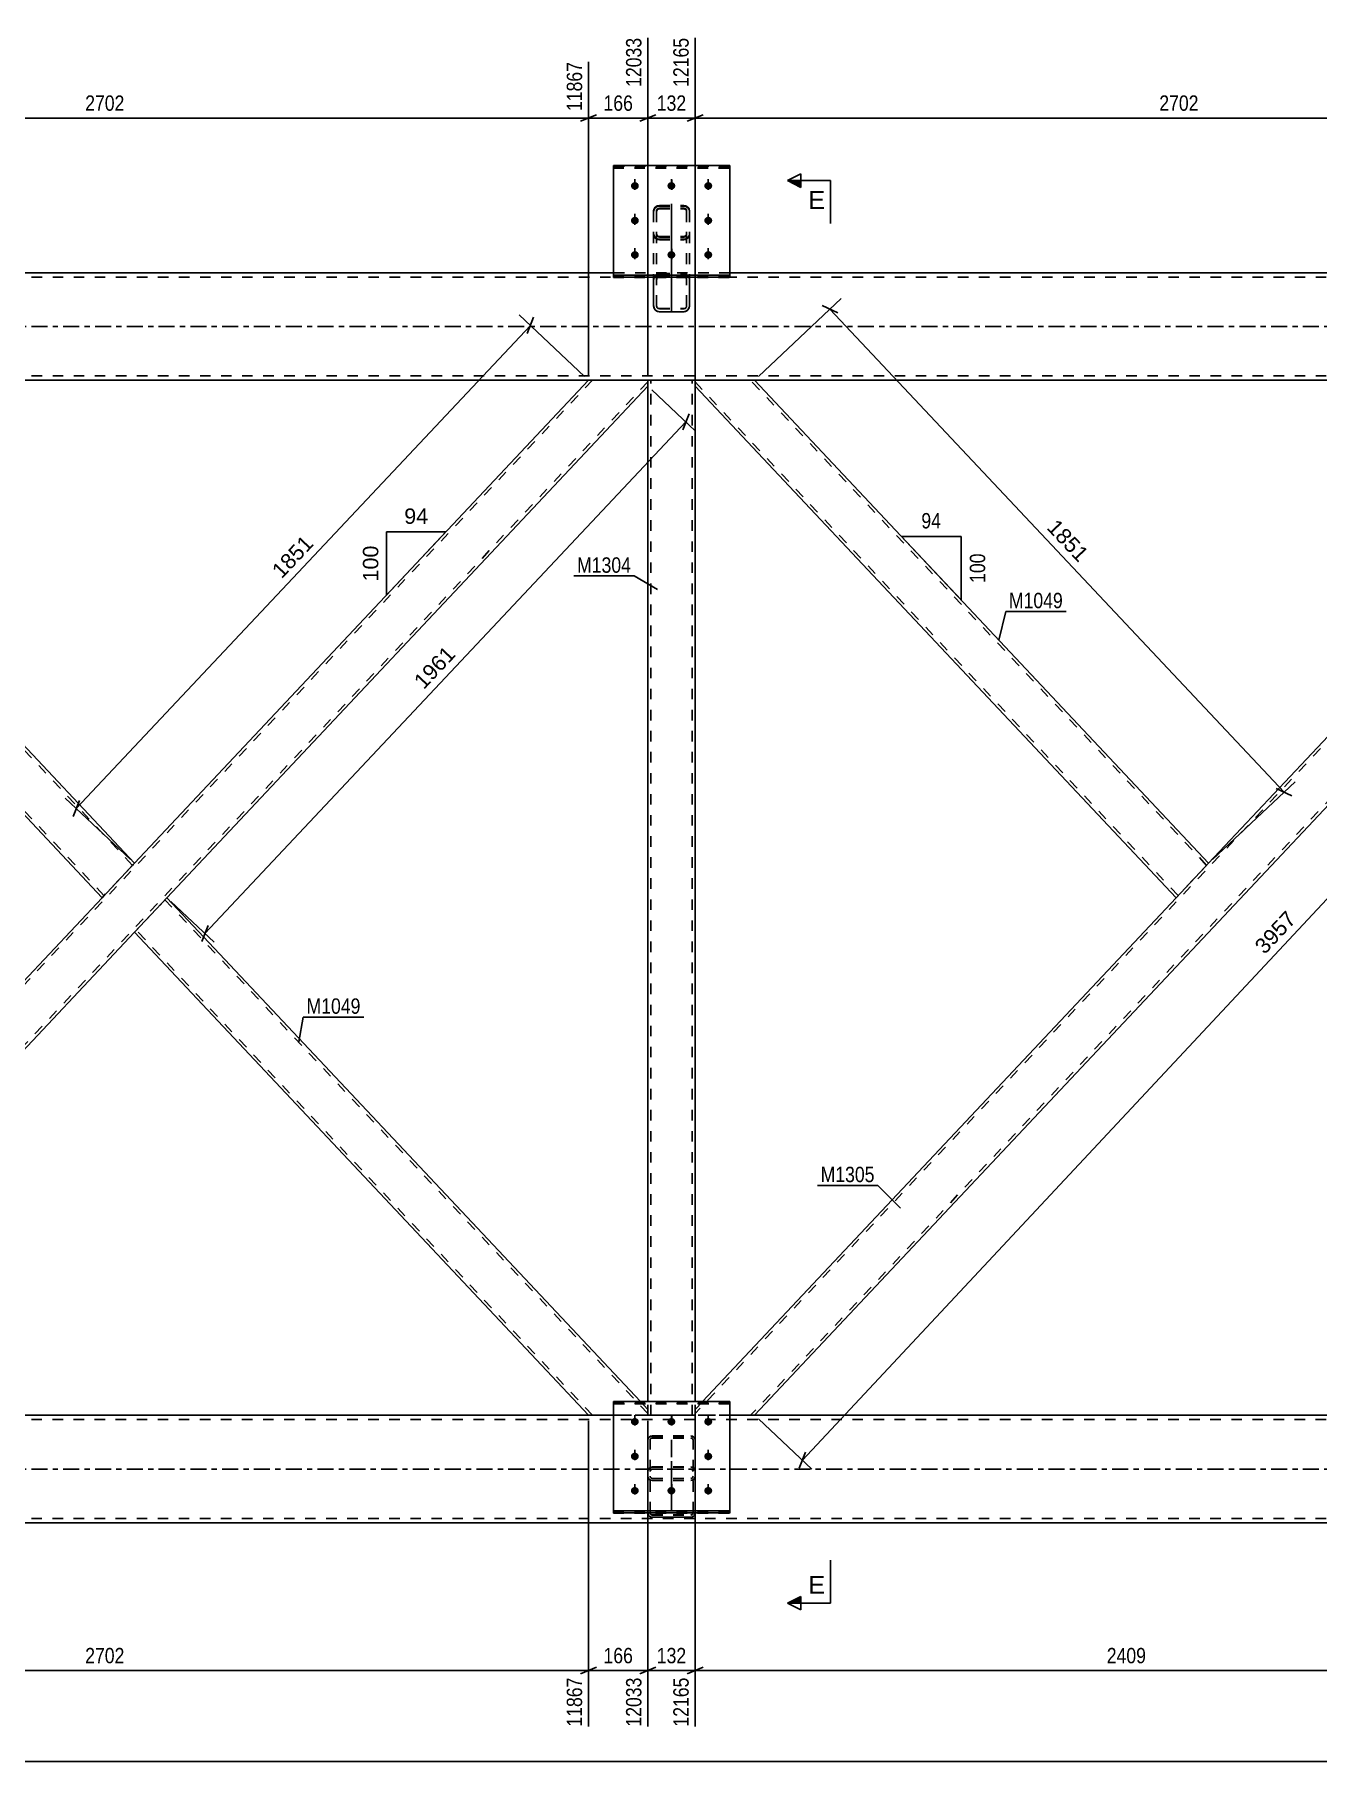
# Model space of a CAD drawing. Header units: millimetres. Extents: x -90 to 1099, y -612 to 229.
# Drawn here: x 685.2 to 924.1, y -267.1 to 54.3 of the extents above; entities that cross this region are included whole.
import ezdxf

# ---------------------------------------------------------------- set-up
doc = ezdxf.new("R2010")
doc.units = ezdxf.units.MM
doc.linetypes.add('DXK_LINE_DOT2', pattern=[3.9198, 1.9599, -1.9599])
doc.linetypes.add('DXK_LINE_DOT3', pattern=[5.9187, 2.979, -0.9799, 0.9799, -0.9799])
doc.styles.add('Arial', font='ARIAL.TTF', dxfattribs={"height": 0.2})
doc.styles.add('Arial Narrow', font='ARIALN.TTF', dxfattribs={"height": 0.2})

# ---------------------------------------------------------------- blocks, each defined once
blk = doc.blocks.new('Part-761555022-4090 - 4074')
at = {"color": 7, "linetype": 'DXK_LINE_DOT2'}
for p, q in [((808.23, -10), (799.43, -10)), ((799.43, -11.1), (799.43, -10)), ((799.97, -202.67), (799.97, -10)), ((807.7, -202.67), (807.7, -10)), ((808.23, -11.1), (808.23, -10)), ((799.43, -202.67), (799.43, -200.1)), ((808.23, -202.67), (808.23, -200.1)), ((799.43, -202.67), (808.23, -202.67))]:
    blk.add_line(p, q, dxfattribs=at)
at = {"color": 2, "linetype": 'Continuous'}
for p, q in [((799.43, -200.1), (799.43, -11.1)), ((808.23, -200.1), (808.23, -11.1))]:
    blk.add_line(p, q, dxfattribs=at)
blk = doc.blocks.new('Part-761555022-4194 - 4074')
at = {"color": 2, "linetype": 'Continuous'}
for p, q in [((793.01, 9.2), (793.01, 29.93)), ((793.01, 29.93), (814.68, 29.93)), ((814.68, 29.93), (814.68, 9.2)), ((793.01, 9.57), (814.68, 9.57)), ((793.01, 9.2), (814.68, 9.2))]:
    blk.add_line(p, q, dxfattribs=at)
at = {"color": 7, "linetype": 'DXK_LINE_DOT2'}
blk.add_line((793.01, 29.56), (814.68, 29.56), dxfattribs=at)
blk = doc.blocks.new('Part-761555022-4093 - 4074')
at = {"color": 7, "linetype": 'DXK_LINE_DOT2'}
for p, q in [((801.58, 22.52), (801.17, 22.44)), ((801.58, 22.52), (806.11, 22.52)), ((806.52, 22.44), (806.11, 22.52)), ((800.59, 21.9), (800.51, 21.51)), ((800.51, 21.51), (800.51, 9.2)), ((800.82, 22.22), (800.59, 21.9)), ((801.17, 22.44), (800.82, 22.22)), ((801.04, 21.51), (801.08, 21.71)), ((801.04, 21.51), (801.04, 3.88)), ((801.08, 21.71), (801.2, 21.87)), ((801.2, 21.87), (801.37, 21.98)), ((801.37, 21.98), (801.58, 22.01)), ((801.58, 22.01), (806.11, 22.01)), ((806.11, 22.01), (806.32, 21.98)), ((806.32, 21.98), (806.49, 21.87)), ((806.49, 21.87), (806.6, 21.71)), ((806.87, 22.22), (806.52, 22.44)), ((806.6, 21.71), (806.64, 21.51)), ((806.64, 21.51), (806.64, 3.88)), ((807.1, 21.9), (806.87, 22.22)), ((807.18, 21.51), (807.1, 21.9)), ((807.18, 21.51), (807.18, 9.2)), ((800.51, 17.25), (800.59, 16.87)), ((800.59, 16.87), (800.82, 16.55)), ((800.82, 16.55), (801.17, 16.33)), ((801.08, 17.06), (801.04, 17.25)), ((801.2, 16.9), (801.08, 17.06)), ((801.17, 16.33), (801.58, 16.25)), ((801.37, 16.79), (801.2, 16.9)), ((801.58, 16.75), (801.37, 16.79)), ((801.58, 16.75), (806.11, 16.75)), ((801.58, 16.25), (806.11, 16.25)), ((806.32, 16.79), (806.11, 16.75)), ((806.11, 16.25), (806.52, 16.33)), ((806.49, 16.9), (806.32, 16.79)), ((806.6, 17.06), (806.49, 16.9)), ((806.52, 16.33), (806.87, 16.55)), ((806.64, 17.25), (806.6, 17.06)), ((806.87, 16.55), (807.1, 16.87)), ((807.1, 16.87), (807.18, 17.25)), ((801.17, 9.76), (801.58, 9.84)), ((801.58, 9.84), (806.11, 9.84)), ((806.11, 9.84), (806.52, 9.76)), ((800.51, 8.71), (800.59, 9.14)), ((801.08, 8.93), (801.04, 8.71)), ((801.58, 9.28), (801.37, 9.23)), ((801.58, 9.28), (806.11, 9.28)), ((806.32, 9.23), (806.11, 9.28)), ((806.64, 8.71), (806.6, 8.93)), ((807.1, 9.14), (807.18, 8.71)), ((801.04, 3.88), (801.08, 3.67)), ((801.37, 3.36), (801.58, 3.32)), ((801.58, 3.32), (806.11, 3.32)), ((806.11, 3.32), (806.32, 3.36)), ((806.6, 3.67), (806.64, 3.88))]:
    blk.add_line(p, q, dxfattribs=at)
at = {"color": 7, "linetype": 'DXK_LINE_DOT3'}
blk.add_line((803.84, 2.88), (803.84, 22.8), dxfattribs=at)
at = {"color": 2, "linetype": 'Continuous'}
for p, q in [((800.51, 9.2), (800.51, 3.88)), ((807.18, 9.2), (807.18, 3.88)), ((800.59, 3.45), (800.51, 3.88)), ((807.18, 3.88), (807.1, 3.45)), ((801.58, 2.75), (801.17, 2.84)), ((801.58, 2.75), (806.11, 2.75)), ((806.52, 2.84), (806.11, 2.75))]:
    blk.add_line(p, q, dxfattribs=at)
at = {"color": 7, "linetype": 'DXK_LINE_DOT2'}
for centre, radius, start, end in [((801.62, 8.75), 1.1, 114.32, 159.2417), ((806.06, 8.75), 1.1, 20.7583, 65.68), ((801.6, 8.73), 0.552, 114.32, 159.2417), ((806.09, 8.73), 0.552, 20.7583, 65.68), ((801.6, 3.86), 0.552, 200.7583, 245.68), ((806.09, 3.86), 0.552, 294.32, 339.2417)]:
    blk.add_arc(centre, radius, start, end, dxfattribs=at)
at = {"color": 2, "linetype": 'Continuous'}
for centre, start, end in [((801.62, 3.84), 200.7583, 245.68), ((806.06, 3.84), 294.32, 339.2417)]:
    blk.add_arc(centre, 1.1, start, end, dxfattribs=at)
blk = doc.blocks.new('Part-761555022-4094 - 4074')
at = {"color": 7, "linetype": 'DXK_LINE_DOT2'}
for p, q in [((799.44, -207.3), (799.51, -207.01)), ((799.44, -220.8), (799.44, -207.3)), ((799.51, -207.01), (799.68, -206.76)), ((799.68, -206.76), (799.94, -206.6)), ((799.87, -207.15), (799.84, -207.3)), ((799.84, -220.8), (799.84, -207.3)), ((799.96, -207.03), (799.87, -207.15)), ((799.94, -206.6), (800.24, -206.54)), ((800.09, -206.95), (799.96, -207.03)), ((800.24, -206.92), (800.09, -206.95)), ((800.24, -206.54), (807.44, -206.54)), ((800.24, -206.92), (807.44, -206.92)), ((807.44, -206.54), (807.75, -206.6)), ((807.6, -206.95), (807.44, -206.92)), ((807.73, -207.03), (807.6, -206.95)), ((807.81, -207.15), (807.73, -207.03)), ((807.75, -206.6), (808.01, -206.76)), ((807.84, -207.3), (807.81, -207.15)), ((807.84, -220.8), (807.84, -207.3)), ((808.01, -206.76), (808.18, -207.01)), ((808.18, -207.01), (808.24, -207.3)), ((808.24, -220.8), (808.24, -207.3)), ((799.51, -212.81), (799.44, -213.14)), ((799.51, -214.35), (799.44, -214.06)), ((799.68, -214.59), (799.51, -214.35)), ((799.94, -214.76), (799.68, -214.59)), ((799.84, -213.14), (799.87, -212.98)), ((799.84, -214.06), (799.87, -214.21)), ((799.87, -212.98), (799.96, -212.84)), ((799.87, -214.21), (799.96, -214.33)), ((800.24, -212.29), (799.94, -212.35)), ((800.24, -214.81), (799.94, -214.76)), ((799.96, -212.84), (800.09, -212.75)), ((799.96, -214.33), (800.09, -214.41)), ((800.09, -212.75), (800.24, -212.71)), ((800.09, -214.41), (800.24, -214.44)), ((800.24, -212.29), (807.44, -212.29)), ((800.24, -212.71), (807.44, -212.71)), ((800.24, -214.44), (807.44, -214.44)), ((800.24, -214.81), (807.44, -214.81)), ((807.75, -212.35), (807.44, -212.29)), ((807.44, -212.71), (807.6, -212.75)), ((807.44, -214.44), (807.6, -214.41)), ((807.75, -214.76), (807.44, -214.81)), ((807.6, -212.75), (807.73, -212.84)), ((807.6, -214.41), (807.73, -214.33)), ((807.73, -212.84), (807.81, -212.98)), ((807.73, -214.33), (807.81, -214.21)), ((808.01, -214.59), (807.75, -214.76)), ((807.81, -212.98), (807.84, -213.14)), ((807.81, -214.21), (807.84, -214.06)), ((808.18, -214.35), (808.01, -214.59)), ((808.24, -213.14), (808.18, -212.81)), ((808.24, -214.06), (808.18, -214.35)), ((799.44, -220.8), (799.51, -221.13)), ((799.87, -220.96), (799.84, -220.8)), ((799.94, -221.07), (799.87, -220.96)), ((799.96, -221.1), (799.94, -221.07)), ((799.94, -221.59), (800.24, -221.65)), ((800.09, -221.2), (799.96, -221.1)), ((800.24, -221.23), (800.09, -221.2)), ((800.24, -221.23), (807.44, -221.23)), ((800.24, -221.65), (807.44, -221.65)), ((807.6, -221.2), (807.44, -221.23)), ((807.44, -221.65), (807.75, -221.59)), ((807.73, -221.1), (807.6, -221.2)), ((807.81, -220.96), (807.73, -221.1)), ((807.84, -220.8), (807.81, -220.96)), ((808.18, -221.13), (808.24, -220.8))]:
    blk.add_line(p, q, dxfattribs=at)
at = {"color": 7, "linetype": 'DXK_LINE_DOT3'}
blk.add_line((803.84, -207.26), (803.84, -220.39), dxfattribs=at)
at = {"color": 7, "linetype": 'DXK_LINE_DOT2'}
for centre, start, end in [((800.28, -213.11), 114.32, 159.2417), ((807.41, -213.11), 20.7583, 65.68), ((800.28, -220.83), 200.7583, 245.68), ((807.41, -220.83), 294.32, 339.2417)]:
    blk.add_arc(centre, 0.827, start, end, dxfattribs=at)
blk = doc.blocks.new('Part-761555022-4160 - 4074')
at = {"color": 2, "linetype": 'Continuous'}
for p, q in [((703.84, -112.76), (709.88, -106.33)), ((709.88, -106.33), (798.05, -200.1)), ((788.39, -202.67), (703.84, -112.76))]:
    blk.add_line(p, q, dxfattribs=at)
at = {"color": 7, "linetype": 'DXK_LINE_DOT2'}
for p, q in [((799.43, -202.34), (709.51, -106.72)), ((704.2, -112.37), (704.23, -112.34)), ((789.12, -202.67), (704.2, -112.37)), ((798.05, -200.1), (799.43, -201.57)), ((799.43, -201.57), (799.43, -202.67)), ((799.43, -202.67), (788.39, -202.67))]:
    blk.add_line(p, q, dxfattribs=at)
blk = doc.blocks.new('Part-761555022-4168 - 4074')
at = {"color": 7, "linetype": 'DXK_LINE_DOT3'}
blk.add_line((803.84, 22.69), (803.84, 2.84), dxfattribs=at)
at = {"color": 7, "linetype": 'DXK_LINE_DOT2'}
for p, q in [((800.51, 21.4), (800.59, 21.78)), ((800.51, 21.4), (800.51, 3.85)), ((800.59, 21.78), (800.82, 22.11)), ((800.82, 22.11), (801.17, 22.33)), ((801.08, 21.59), (801.04, 21.4)), ((801.04, 21.4), (801.04, 3.85)), ((801.2, 21.75), (801.08, 21.59)), ((801.17, 22.33), (801.58, 22.4)), ((801.37, 21.86), (801.2, 21.75)), ((801.58, 21.9), (801.37, 21.86)), ((801.58, 22.4), (806.11, 22.4)), ((801.58, 21.9), (806.11, 21.9)), ((806.11, 22.4), (806.52, 22.33)), ((806.32, 21.86), (806.11, 21.9)), ((806.49, 21.75), (806.32, 21.86)), ((806.6, 21.59), (806.49, 21.75)), ((806.52, 22.33), (806.87, 22.11)), ((806.64, 21.4), (806.6, 21.59)), ((806.64, 21.4), (806.64, 3.85)), ((806.87, 22.11), (807.1, 21.78)), ((807.1, 21.78), (807.18, 21.4)), ((807.18, 21.4), (807.18, 3.85)), ((800.59, 16.76), (800.51, 17.14)), ((800.82, 16.43), (800.59, 16.76)), ((801.17, 16.21), (800.82, 16.43)), ((801.04, 17.14), (801.08, 16.95)), ((801.08, 16.95), (801.2, 16.79)), ((801.58, 16.14), (801.17, 16.21)), ((801.2, 16.79), (801.37, 16.68)), ((801.37, 16.68), (801.58, 16.64)), ((801.58, 16.64), (806.11, 16.64)), ((801.58, 16.14), (806.11, 16.14)), ((806.11, 16.64), (806.32, 16.68)), ((806.52, 16.21), (806.11, 16.14)), ((806.32, 16.68), (806.49, 16.79)), ((806.49, 16.79), (806.6, 16.95)), ((806.87, 16.43), (806.52, 16.21)), ((806.6, 16.95), (806.64, 17.14)), ((807.1, 16.76), (806.87, 16.43)), ((807.18, 17.14), (807.1, 16.76)), ((801.58, 9.81), (801.17, 9.72)), ((801.58, 9.81), (806.11, 9.81)), ((806.52, 9.72), (806.11, 9.81)), ((800.59, 9.1), (800.51, 8.67)), ((801.04, 8.67), (801.08, 8.89)), ((801.37, 9.19), (801.58, 9.24)), ((801.58, 9.24), (806.11, 9.24)), ((806.11, 9.24), (806.32, 9.19)), ((806.6, 8.89), (806.64, 8.67)), ((807.18, 8.67), (807.1, 9.1)), ((800.51, 3.85), (800.59, 3.41)), ((801.08, 3.63), (801.04, 3.85)), ((801.58, 3.28), (801.37, 3.32)), ((801.58, 3.28), (806.11, 3.28)), ((806.32, 3.32), (806.11, 3.28)), ((806.64, 3.85), (806.6, 3.63)), ((807.1, 3.41), (807.18, 3.85)), ((801.17, 2.8), (801.58, 2.71)), ((801.58, 2.71), (806.11, 2.71)), ((806.11, 2.71), (806.52, 2.8))]:
    blk.add_line(p, q, dxfattribs=at)
for centre, radius, start, end in [((801.62, 8.71), 1.1, 114.32, 159.2417), ((806.06, 8.71), 1.1, 20.7583, 65.68), ((801.6, 8.69), 0.552, 114.32, 159.2417), ((806.09, 8.69), 0.552, 20.7583, 65.68), ((801.62, 3.8), 1.1, 200.7583, 245.68), ((801.6, 3.82), 0.552, 200.7583, 245.68), ((806.09, 3.82), 0.552, 294.32, 339.2417), ((806.06, 3.8), 1.1, 294.32, 339.2417)]:
    blk.add_arc(centre, radius, start, end, dxfattribs=at)
blk = doc.blocks.new('Part-761555022-4169 - 4074')
at = {"color": 7, "linetype": 'DXK_LINE_DOT2'}
for p, q in [((799.51, -206.97), (799.44, -207.26)), ((799.44, -220.76), (799.44, -207.26)), ((799.68, -206.73), (799.51, -206.97)), ((799.94, -206.56), (799.68, -206.73)), ((799.84, -207.26), (799.87, -207.11)), ((799.84, -220.76), (799.84, -207.26)), ((799.87, -207.11), (799.96, -206.99)), ((800.24, -206.51), (799.94, -206.56)), ((799.96, -206.99), (800.09, -206.91)), ((800.09, -206.91), (800.24, -206.88)), ((800.24, -206.51), (807.44, -206.51)), ((800.24, -206.88), (807.44, -206.88)), ((807.75, -206.56), (807.44, -206.51)), ((807.44, -206.88), (807.6, -206.91)), ((807.6, -206.91), (807.73, -206.99)), ((807.73, -206.99), (807.81, -207.11)), ((808.01, -206.73), (807.75, -206.56)), ((807.81, -207.11), (807.84, -207.26)), ((807.84, -220.76), (807.84, -207.26)), ((808.18, -206.97), (808.01, -206.73)), ((808.24, -207.26), (808.18, -206.97)), ((808.24, -220.76), (808.24, -207.26)), ((799.44, -213.1), (799.51, -212.78)), ((799.44, -214.02), (799.51, -214.31)), ((799.51, -214.31), (799.68, -214.55)), ((799.68, -214.55), (799.94, -214.72)), ((799.87, -212.94), (799.84, -213.1)), ((799.87, -214.17), (799.84, -214.02)), ((799.96, -212.8), (799.87, -212.94)), ((799.96, -214.29), (799.87, -214.17)), ((799.94, -212.32), (800.24, -212.25)), ((799.94, -214.72), (800.24, -214.77)), ((800.09, -212.71), (799.96, -212.8)), ((800.09, -214.37), (799.96, -214.29)), ((800.24, -212.68), (800.09, -212.71)), ((800.24, -214.4), (800.09, -214.37)), ((800.24, -212.25), (807.44, -212.25)), ((800.24, -212.68), (807.44, -212.68)), ((800.24, -214.4), (807.44, -214.4)), ((800.24, -214.77), (807.44, -214.77)), ((807.44, -212.25), (807.75, -212.32)), ((807.6, -212.71), (807.44, -212.68)), ((807.6, -214.37), (807.44, -214.4)), ((807.44, -214.77), (807.75, -214.72)), ((807.73, -212.8), (807.6, -212.71)), ((807.73, -214.29), (807.6, -214.37)), ((807.81, -212.94), (807.73, -212.8)), ((807.81, -214.17), (807.73, -214.29)), ((807.75, -214.72), (808.01, -214.55)), ((807.84, -213.1), (807.81, -212.94)), ((807.84, -214.02), (807.81, -214.17)), ((808.01, -214.55), (808.18, -214.31)), ((808.18, -212.78), (808.24, -213.1)), ((808.18, -214.31), (808.24, -214.02)), ((799.45, -220.82), (799.44, -220.76)), ((799.84, -220.76), (799.87, -220.93)), ((799.87, -220.93), (799.96, -221.06)), ((799.96, -221.06), (800.09, -221.16)), ((800.09, -221.16), (800.24, -221.19)), ((800.24, -221.19), (807.44, -221.19)), ((807.44, -221.19), (807.6, -221.16)), ((807.6, -221.16), (807.73, -221.06)), ((807.73, -221.06), (807.81, -220.93)), ((807.81, -220.93), (807.84, -220.76)), ((808.24, -220.76), (808.23, -220.82))]:
    blk.add_line(p, q, dxfattribs=at)
at = {"color": 7, "linetype": 'DXK_LINE_DOT3'}
blk.add_line((803.84, -220.35), (803.84, -207.22), dxfattribs=at)
at = {"color": 2, "linetype": 'Continuous'}
for p, q in [((799.51, -221.09), (799.45, -220.82)), ((800.24, -221.62), (799.94, -221.55)), ((800.24, -221.62), (807.44, -221.62)), ((807.75, -221.55), (807.44, -221.62)), ((808.23, -220.82), (808.18, -221.09))]:
    blk.add_line(p, q, dxfattribs=at)
at = {"color": 7, "linetype": 'DXK_LINE_DOT2'}
for centre, start, end in [((800.28, -213.07), 114.32, 159.2417), ((807.41, -213.07), 20.7583, 65.68)]:
    blk.add_arc(centre, 0.827, start, end, dxfattribs=at)
at = {"color": 2, "linetype": 'Continuous'}
for centre, start, end in [((800.28, -220.8), 200.7583, 245.68), ((807.41, -220.8), 294.32, 339.2417)]:
    blk.add_arc(centre, 0.827, start, end, dxfattribs=at)
blk = doc.blocks.new('Part-761555022-4197 - 4074')
at = {"color": 2, "linetype": 'Continuous'}
for p, q in [((793.01, -200.1), (814.68, -200.1)), ((793.01, -220.82), (793.01, -200.1)), ((814.68, -220.46), (814.68, -200.1)), ((793.01, -220.46), (814.68, -220.46)), ((793.01, -220.82), (814.68, -220.82)), ((814.68, -220.82), (814.68, -220.46))]:
    blk.add_line(p, q, dxfattribs=at)
at = {"color": 7, "linetype": 'DXK_LINE_DOT2'}
blk.add_line((793.01, -200.46), (814.68, -200.46), dxfattribs=at)
blk = doc.blocks.new('Part-761555022-4203 - 4074')
at = {"color": 7, "linetype": 'DXK_LINE_DOT2'}
for p, q in [((814.68, 29.82), (793.01, 29.82)), ((793.01, 29.82), (793.01, 9.09)), ((793.01, 29.45), (814.68, 29.45)), ((814.68, 9.09), (814.68, 29.82)), ((793.01, 9.46), (814.68, 9.46)), ((793.01, 9.09), (814.68, 9.09))]:
    blk.add_line(p, q, dxfattribs=at)
blk = doc.blocks.new('Part-761555022-4210 - 4074')
at = {"color": 7, "linetype": 'DXK_LINE_DOT2'}
for p, q in [((814.68, -200.13), (793.01, -200.13)), ((793.01, -200.13), (793.01, -220.86)), ((814.68, -200.5), (793.01, -200.5)), ((814.68, -220.86), (814.68, -200.13)), ((793.01, -220.49), (814.68, -220.49)), ((793.01, -220.86), (814.68, -220.86))]:
    blk.add_line(p, q, dxfattribs=at)
blk = doc.blocks.new('Part-761555022-4246 - 4074')
at = {"color": 2, "linetype": 'Continuous'}
for p, q in [((793.01, 10), (414.68, 10)), ((1035.51, 10), (814.68, 10)), ((1035.51, -10), (399.84, -10))]:
    blk.add_line(p, q, dxfattribs=at)
at = {"color": 7, "linetype": 'DXK_LINE_DOT2'}
for p, q in [((814.68, 10), (793.01, 10)), ((1035.51, 9.2), (45.44, 9.2)), ((1035.51, -9.2), (45.44, -9.2)), ((1035.51, -10), (230.61, -10))]:
    blk.add_line(p, q, dxfattribs=at)
at = {"color": 7, "linetype": 'DXK_LINE_DOT3'}
blk.add_line((45.44, 0), (1035.51, 0), dxfattribs=at)
blk = doc.blocks.new('Part-761555022-4249 - 4074')
at = {"color": 7, "linetype": 'DXK_LINE_DOT2'}
for p, q in [((968.84, -203.47), (45.44, -203.47)), ((968.84, -202.67), (91.17, -202.67)), ((814.68, -202.67), (793.01, -202.67)), ((968.84, -221.87), (45.44, -221.87))]:
    blk.add_line(p, q, dxfattribs=at)
at = {"color": 2, "linetype": 'Continuous'}
for p, q in [((793.01, -202.67), (414.68, -202.67)), ((968.84, -202.67), (814.68, -202.67)), ((960.84, -222.67), (45.44, -222.67))]:
    blk.add_line(p, q, dxfattribs=at)
at = {"color": 7, "linetype": 'DXK_LINE_DOT3'}
blk.add_line((45.44, -212.67), (968.84, -212.67), dxfattribs=at)
blk = doc.blocks.new('Bolt-761555022-4392 - 4074')
at = {"linetype": 'Continuous'}
for points in [[(797.01, 25.48), (796.86, 25.5), (796.71, 25.54), (796.58, 25.61), (796.47, 25.71), (796.38, 25.83), (796.31, 25.96), (796.28, 26.1), (796.28, 26.24), (796.31, 26.38), (796.38, 26.51), (796.47, 26.63), (796.58, 26.73), (796.71, 26.8), (796.86, 26.84), (797.01, 26.86), (797.16, 26.84), (797.31, 26.8), (797.44, 26.73), (797.56, 26.63), (797.65, 26.51), (797.71, 26.38), (797.74, 26.24), (797.74, 26.1), (797.71, 25.96), (797.65, 25.83), (797.56, 25.71), (797.44, 25.61), (797.31, 25.54), (797.16, 25.5)], [(803.81, 25.48), (803.66, 25.5), (803.51, 25.54), (803.38, 25.61), (803.27, 25.71), (803.18, 25.83), (803.11, 25.96), (803.08, 26.1), (803.08, 26.24), (803.11, 26.38), (803.18, 26.51), (803.27, 26.63), (803.38, 26.73), (803.51, 26.8), (803.66, 26.84), (803.81, 26.86), (803.96, 26.84), (804.11, 26.8), (804.24, 26.73), (804.36, 26.63), (804.45, 26.51), (804.51, 26.38), (804.54, 26.24), (804.54, 26.1), (804.51, 25.96), (804.45, 25.83), (804.36, 25.71), (804.24, 25.61), (804.11, 25.54), (803.96, 25.5)], [(810.68, 25.48), (810.53, 25.5), (810.38, 25.54), (810.25, 25.61), (810.13, 25.71), (810.04, 25.83), (809.98, 25.96), (809.95, 26.1), (809.95, 26.24), (809.98, 26.38), (810.04, 26.51), (810.13, 26.63), (810.25, 26.73), (810.38, 26.8), (810.53, 26.84), (810.68, 26.86), (810.83, 26.84), (810.98, 26.8), (811.11, 26.73), (811.22, 26.63), (811.31, 26.51), (811.38, 26.38), (811.41, 26.24), (811.41, 26.1), (811.38, 25.96), (811.31, 25.83), (811.22, 25.71), (811.11, 25.61), (810.98, 25.54), (810.83, 25.5)], [(797.01, 19.03), (796.86, 19.04), (796.71, 19.09), (796.58, 19.16), (796.47, 19.26), (796.38, 19.37), (796.31, 19.5), (796.28, 19.65), (796.28, 19.79), (796.31, 19.93), (796.38, 20.06), (796.47, 20.18), (796.58, 20.27), (796.71, 20.35), (796.86, 20.39), (797.01, 20.41), (797.16, 20.39), (797.31, 20.35), (797.44, 20.27), (797.56, 20.18), (797.65, 20.06), (797.71, 19.93), (797.74, 19.79), (797.74, 19.65), (797.71, 19.5), (797.65, 19.37), (797.56, 19.26), (797.44, 19.16), (797.31, 19.09), (797.16, 19.04)], [(810.68, 19.03), (810.53, 19.04), (810.38, 19.09), (810.25, 19.16), (810.13, 19.26), (810.04, 19.37), (809.98, 19.5), (809.95, 19.65), (809.95, 19.79), (809.98, 19.93), (810.04, 20.06), (810.13, 20.18), (810.25, 20.27), (810.38, 20.35), (810.53, 20.39), (810.68, 20.41), (810.83, 20.39), (810.98, 20.35), (811.11, 20.27), (811.22, 20.18), (811.31, 20.06), (811.38, 19.93), (811.41, 19.79), (811.41, 19.65), (811.38, 19.5), (811.31, 19.37), (811.22, 19.26), (811.11, 19.16), (810.98, 19.09), (810.83, 19.04)], [(797.01, 12.64), (796.86, 12.65), (796.71, 12.7), (796.58, 12.77), (796.47, 12.87), (796.38, 12.98), (796.31, 13.11), (796.28, 13.26), (796.28, 13.4), (796.31, 13.54), (796.38, 13.67), (796.47, 13.79), (796.58, 13.88), (796.71, 13.96), (796.86, 14), (797.01, 14.02), (797.16, 14), (797.31, 13.96), (797.44, 13.88), (797.56, 13.79), (797.65, 13.67), (797.71, 13.54), (797.74, 13.4), (797.74, 13.26), (797.71, 13.11), (797.65, 12.98), (797.56, 12.87), (797.44, 12.77), (797.31, 12.7), (797.16, 12.65)], [(803.81, 12.64), (803.66, 12.65), (803.51, 12.7), (803.38, 12.77), (803.27, 12.87), (803.18, 12.98), (803.11, 13.11), (803.08, 13.26), (803.08, 13.4), (803.11, 13.54), (803.18, 13.67), (803.27, 13.79), (803.38, 13.88), (803.51, 13.96), (803.66, 14), (803.81, 14.02), (803.96, 14), (804.11, 13.96), (804.24, 13.88), (804.36, 13.79), (804.45, 13.67), (804.51, 13.54), (804.54, 13.4), (804.54, 13.26), (804.51, 13.11), (804.45, 12.98), (804.36, 12.87), (804.24, 12.77), (804.11, 12.7), (803.96, 12.65)], [(810.68, 12.64), (810.53, 12.65), (810.38, 12.7), (810.25, 12.77), (810.13, 12.87), (810.04, 12.98), (809.98, 13.11), (809.95, 13.26), (809.95, 13.4), (809.98, 13.54), (810.04, 13.67), (810.13, 13.79), (810.25, 13.88), (810.38, 13.96), (810.53, 14), (810.68, 14.02), (810.83, 14), (810.98, 13.96), (811.11, 13.88), (811.22, 13.79), (811.31, 13.67), (811.38, 13.54), (811.41, 13.4), (811.41, 13.26), (811.38, 13.11), (811.31, 12.98), (811.22, 12.87), (811.11, 12.77), (810.98, 12.7), (810.83, 12.65)]]:
    blk.add_hatch(color=1, dxfattribs=at).paths.add_polyline_path(points)
at = {"color": 1, "linetype": 'Continuous'}
for p, q in [((797.01, 25.51), (797.01, 27.4)), ((803.81, 25.51), (803.81, 27.4)), ((810.68, 25.51), (810.68, 27.4)), ((797.01, 19.06), (797.01, 20.95)), ((810.68, 19.06), (810.68, 20.95)), ((797.01, 12.67), (797.01, 14.56)), ((803.81, 12.67), (803.81, 14.56)), ((810.68, 12.67), (810.68, 14.56))]:
    blk.add_line(p, q, dxfattribs=at)
blk = doc.blocks.new('Bolt-761555022-4386 - 4074')
at = {"color": 1, "linetype": 'DXK_LINE_DOT2'}
for p, q in [((797.01, -204.55), (797.01, -202.66)), ((803.88, -204.55), (803.88, -202.66)), ((810.68, -204.55), (810.68, -202.66)), ((797.01, -211.01), (797.01, -209.11)), ((810.68, -211.01), (810.68, -209.11)), ((797.01, -217.4), (797.01, -215.5)), ((803.88, -217.4), (803.88, -215.5)), ((810.68, -217.4), (810.68, -215.5))]:
    blk.add_line(p, q, dxfattribs=at)
blk = doc.blocks.new('Bolt-761555022-4389 - 4074')
at = {"color": 1, "linetype": 'DXK_LINE_DOT2'}
for p, q in [((797.01, 25.4), (797.01, 27.29)), ((803.88, 25.4), (803.88, 27.29)), ((810.68, 25.4), (810.68, 27.29)), ((797.01, 18.94), (797.01, 20.84)), ((810.68, 18.94), (810.68, 20.84)), ((797.01, 12.55), (797.01, 14.45)), ((803.88, 12.55), (803.88, 14.45)), ((810.68, 12.55), (810.68, 14.45))]:
    blk.add_line(p, q, dxfattribs=at)
blk = doc.blocks.new('Bolt-761555022-4391 - 4074')
at = {"linetype": 'Continuous'}
for points in [[(797.01, -204.54), (796.86, -204.53), (796.71, -204.48), (796.58, -204.41), (796.47, -204.32), (796.38, -204.2), (796.31, -204.07), (796.28, -203.93), (796.28, -203.78), (796.31, -203.64), (796.38, -203.51), (796.47, -203.39), (796.58, -203.3), (796.71, -203.22), (796.86, -203.18), (797.01, -203.16), (797.16, -203.18), (797.31, -203.22), (797.44, -203.3), (797.56, -203.39), (797.65, -203.51), (797.71, -203.64), (797.74, -203.78), (797.74, -203.93), (797.71, -204.07), (797.65, -204.2), (797.56, -204.32), (797.44, -204.41), (797.31, -204.48), (797.16, -204.53)], [(803.81, -204.54), (803.66, -204.53), (803.51, -204.48), (803.38, -204.41), (803.27, -204.32), (803.18, -204.2), (803.11, -204.07), (803.08, -203.93), (803.08, -203.78), (803.11, -203.64), (803.18, -203.51), (803.27, -203.39), (803.38, -203.3), (803.51, -203.22), (803.66, -203.18), (803.81, -203.16), (803.96, -203.18), (804.11, -203.22), (804.24, -203.3), (804.36, -203.39), (804.45, -203.51), (804.51, -203.64), (804.54, -203.78), (804.54, -203.93), (804.51, -204.07), (804.45, -204.2), (804.36, -204.32), (804.24, -204.41), (804.11, -204.48), (803.96, -204.53)], [(810.68, -204.54), (810.53, -204.53), (810.38, -204.48), (810.25, -204.41), (810.13, -204.32), (810.04, -204.2), (809.98, -204.07), (809.95, -203.93), (809.95, -203.78), (809.98, -203.64), (810.04, -203.51), (810.13, -203.39), (810.25, -203.3), (810.38, -203.22), (810.53, -203.18), (810.68, -203.16), (810.83, -203.18), (810.98, -203.22), (811.11, -203.3), (811.22, -203.39), (811.31, -203.51), (811.38, -203.64), (811.41, -203.78), (811.41, -203.93), (811.38, -204.07), (811.31, -204.2), (811.22, -204.32), (811.11, -204.41), (810.98, -204.48), (810.83, -204.53)], [(797.01, -211), (796.86, -210.98), (796.71, -210.94), (796.58, -210.86), (796.47, -210.77), (796.38, -210.65), (796.31, -210.52), (796.28, -210.38), (796.28, -210.23), (796.31, -210.09), (796.38, -209.96), (796.47, -209.85), (796.58, -209.75), (796.71, -209.68), (796.86, -209.63), (797.01, -209.62), (797.16, -209.63), (797.31, -209.68), (797.44, -209.75), (797.56, -209.85), (797.65, -209.96), (797.71, -210.09), (797.74, -210.23), (797.74, -210.38), (797.71, -210.52), (797.65, -210.65), (797.56, -210.77), (797.44, -210.86), (797.31, -210.94), (797.16, -210.98)], [(810.68, -211), (810.53, -210.98), (810.38, -210.94), (810.25, -210.86), (810.13, -210.77), (810.04, -210.65), (809.98, -210.52), (809.95, -210.38), (809.95, -210.23), (809.98, -210.09), (810.04, -209.96), (810.13, -209.85), (810.25, -209.75), (810.38, -209.68), (810.53, -209.63), (810.68, -209.62), (810.83, -209.63), (810.98, -209.68), (811.11, -209.75), (811.22, -209.85), (811.31, -209.96), (811.38, -210.09), (811.41, -210.23), (811.41, -210.38), (811.38, -210.52), (811.31, -210.65), (811.22, -210.77), (811.11, -210.86), (810.98, -210.94), (810.83, -210.98)], [(797.01, -217.39), (796.86, -217.37), (796.71, -217.33), (796.58, -217.25), (796.47, -217.16), (796.38, -217.04), (796.31, -216.91), (796.28, -216.77), (796.28, -216.62), (796.31, -216.48), (796.38, -216.35), (796.47, -216.24), (796.58, -216.14), (796.71, -216.07), (796.86, -216.02), (797.01, -216.01), (797.16, -216.02), (797.31, -216.07), (797.44, -216.14), (797.56, -216.24), (797.65, -216.35), (797.71, -216.48), (797.74, -216.62), (797.74, -216.77), (797.71, -216.91), (797.65, -217.04), (797.56, -217.16), (797.44, -217.25), (797.31, -217.33), (797.16, -217.37)], [(803.81, -217.39), (803.66, -217.37), (803.51, -217.33), (803.38, -217.25), (803.27, -217.16), (803.18, -217.04), (803.11, -216.91), (803.08, -216.77), (803.08, -216.62), (803.11, -216.48), (803.18, -216.35), (803.27, -216.24), (803.38, -216.14), (803.51, -216.07), (803.66, -216.02), (803.81, -216.01), (803.96, -216.02), (804.11, -216.07), (804.24, -216.14), (804.36, -216.24), (804.45, -216.35), (804.51, -216.48), (804.54, -216.62), (804.54, -216.77), (804.51, -216.91), (804.45, -217.04), (804.36, -217.16), (804.24, -217.25), (804.11, -217.33), (803.96, -217.37)], [(810.68, -217.39), (810.53, -217.37), (810.38, -217.33), (810.25, -217.25), (810.13, -217.16), (810.04, -217.04), (809.98, -216.91), (809.95, -216.77), (809.95, -216.62), (809.98, -216.48), (810.04, -216.35), (810.13, -216.24), (810.25, -216.14), (810.38, -216.07), (810.53, -216.02), (810.68, -216.01), (810.83, -216.02), (810.98, -216.07), (811.11, -216.14), (811.22, -216.24), (811.31, -216.35), (811.38, -216.48), (811.41, -216.62), (811.41, -216.77), (811.38, -216.91), (811.31, -217.04), (811.22, -217.16), (811.11, -217.25), (810.98, -217.33), (810.83, -217.37)]]:
    blk.add_hatch(color=1, dxfattribs=at).paths.add_polyline_path(points)
at = {"color": 1, "linetype": 'Continuous'}
for p, q in [((797.01, -204.52), (797.01, -202.62)), ((803.81, -204.52), (803.81, -202.62)), ((810.68, -204.52), (810.68, -202.62)), ((797.01, -210.97), (797.01, -209.08)), ((810.68, -210.97), (810.68, -209.08)), ((797.01, -217.36), (797.01, -215.47)), ((803.81, -217.36), (803.81, -215.47)), ((810.68, -217.36), (810.68, -215.47))]:
    blk.add_line(p, q, dxfattribs=at)
blk = doc.blocks.new('Part-761555022-4495 - 4074')
at = {"color": 2, "linetype": 'Continuous'}
for p, q in [((808.23, -11.1), (808.23, -10)), ((897.8, -106.33), (808.23, -11.1)), ((903.84, -99.91), (819.28, -10)), ((903.1, -100.69), (897.8, -106.33)), ((903.84, -99.91), (903.1, -100.69))]:
    blk.add_line(p, q, dxfattribs=at)
at = {"color": 7, "linetype": 'DXK_LINE_DOT2'}
for p, q in [((819.28, -10), (808.23, -10)), ((898.16, -105.94), (808.23, -10.32)), ((903.47, -100.3), (818.55, -10)), ((903.78, -99.97), (903.1, -100.69)), ((898.16, -105.94), (898.19, -105.91))]:
    blk.add_line(p, q, dxfattribs=at)
blk = doc.blocks.new('Part-761555022-4510 - 4074')
at = {"color": 7, "linetype": 'DXK_LINE_DOT2'}
for p, q in [((989.12, -10), (808.23, -202.34)), ((999.44, -10.32), (818.55, -202.67)), ((999.44, -10), (988.39, -10)), ((903.84, -99.91), (897.8, -106.33)), ((808.23, -201.57), (809.62, -200.1)), ((808.23, -202.67), (808.23, -201.57)), ((819.28, -202.67), (808.23, -202.67))]:
    blk.add_line(p, q, dxfattribs=at)
at = {"color": 2, "linetype": 'Continuous'}
for p, q in [((999.44, -11.1), (819.28, -202.67)), ((988.39, -10), (903.84, -99.91)), ((999.44, -11.1), (999.44, -10)), ((897.8, -106.33), (809.62, -200.1))]:
    blk.add_line(p, q, dxfattribs=at)
blk = doc.blocks.new('Part-761555022-4515 - 4074')
at = {"color": 2, "linetype": 'Continuous'}
for p, q in [((608.23, -11.1), (608.23, -10)), ((697.8, -106.33), (608.23, -11.1)), ((703.84, -99.91), (619.28, -10)), ((703.1, -100.69), (697.8, -106.33)), ((703.62, -100.14), (703.1, -100.69)), ((703.84, -99.91), (703.62, -100.14))]:
    blk.add_line(p, q, dxfattribs=at)
at = {"color": 7, "linetype": 'DXK_LINE_DOT2'}
for p, q in [((619.28, -10), (608.23, -10)), ((698.16, -105.94), (608.23, -10.32)), ((703.47, -100.3), (618.55, -10)), ((703.38, -100.39), (703.1, -100.69)), ((703.62, -100.14), (703.47, -100.3)), ((698.16, -105.94), (698.19, -105.91))]:
    blk.add_line(p, q, dxfattribs=at)
blk = doc.blocks.new('Part-761555022-4520 - 4074')
at = {"color": 7, "linetype": 'DXK_LINE_DOT2'}
for p, q in [((789.12, -10), (608.23, -202.34)), ((799.43, -10.32), (618.55, -202.67)), ((799.43, -10), (788.39, -10)), ((703.84, -99.91), (697.8, -106.33)), ((709.88, -106.33), (703.84, -112.76)), ((619.28, -202.67), (608.23, -202.67))]:
    blk.add_line(p, q, dxfattribs=at)
at = {"color": 2, "linetype": 'Continuous'}
for p, q in [((788.39, -10), (703.84, -99.91)), ((799.43, -11.1), (709.88, -106.33)), ((799.43, -11.1), (799.43, -10)), ((608.23, -201.57), (697.8, -106.33)), ((703.84, -112.76), (619.28, -202.67)), ((608.23, -202.67), (608.23, -201.57))]:
    blk.add_line(p, q, dxfattribs=at)
blk = doc.blocks.new('StraightDimension-761555022-8111 - 4074')
at = {"color": 7, "linetype": 'Continuous'}
for p, q in [((808.23, -202.57), (808.23, -260.61)), ((968.84, -223.67), (968.84, -260.61)), ((809.73, -249.57), (806.73, -250.77)), ((808.23, -250.17), (968.84, -250.17)), ((967.34, -250.77), (970.34, -249.57))]:
    blk.add_line(p, q, dxfattribs=at)
at = {"color": 0}
blk.add_wipeout([(892.8, -249.42), (892.8, -245.22), (884.28, -245.22), (884.28, -249.42)], dxfattribs=at)
at = {"color": 0, "linetype": 'Continuous'}
blk.add_wipeout([(968.24, -250.87), (964.04, -250.87), (964.04, -261.21), (968.24, -261.21)], dxfattribs=at)
at = {"color": 3, "style": 'Arial Narrow'}
blk.add_text('2409', height=2.863, dxfattribs=at).set_placement((884.88, -248.82))
at = {"color": 3, "linetype": 'Continuous', "style": 'Arial Narrow'}
blk.add_text('14574', height=2.863, rotation=90.0002, dxfattribs=at).set_placement((967.64, -260.61))
blk = doc.blocks.new('AngleDimension-761555022-4641 - 4074')
at = {"color": 7, "linetype": 'Continuous'}
for p, q in [((846.9, -39.37), (846.64, -39.09)), ((857.74, -39.09), (846.64, -39.09)), ((857.74, -50.89), (846.64, -39.09)), ((857.74, -50.89), (857.74, -39.09))]:
    blk.add_line(p, q, dxfattribs=at)
at = {"color": 0}
for points in [[(854.62, -38.19), (854.62, -33.99), (849.76, -33.99), (849.76, -38.19)], [(862.84, -41.65), (858.64, -41.65), (858.64, -48.33), (862.84, -48.33)]]:
    blk.add_wipeout(points, dxfattribs=at)
at = {"color": 3, "style": 'Arial Narrow'}
blk.add_text('94', height=2.863, dxfattribs=at).set_placement((850.36, -37.59))
blk.add_text('100', height=2.863, rotation=90.0002, dxfattribs=at).set_placement((862.24, -47.73))
blk = doc.blocks.new('StraightDimension-761555022-8112 - 4074')
at = {"color": 7, "linetype": 'Continuous'}
for p, q in [((799.43, -203.67), (799.43, -260.61)), ((808.23, -202.57), (808.23, -260.61)), ((797.93, -250.77), (800.93, -249.57)), ((799.43, -250.17), (808.23, -250.17)), ((809.73, -249.57), (806.73, -250.77))]:
    blk.add_line(p, q, dxfattribs=at)
at = {"color": 0}
blk.add_wipeout([(807.18, -249.42), (807.18, -245.22), (800.49, -245.22), (800.49, -249.42)], dxfattribs=at)
at = {"color": 3, "style": 'Arial Narrow'}
blk.add_text('132', height=2.863, dxfattribs=at).set_placement((801.09, -248.82))
at = {"color": 0, "linetype": 'Continuous'}
blk.add_wipeout([(807.63, -250.87), (803.43, -250.87), (803.43, -261.21), (807.63, -261.21)], dxfattribs=at)
at = {"color": 3, "linetype": 'Continuous', "style": 'Arial Narrow'}
blk.add_text('12165', height=2.863, rotation=90.0002, dxfattribs=at).set_placement((807.03, -260.61))
blk = doc.blocks.new('StraightDimension-761555022-4712 - 4074')
at = {"color": 7, "linetype": 'Continuous'}
blk.add_line((-1.67, -267.1), (1035.51, -267.1), dxfattribs=at)
blk = doc.blocks.new('StraightDimension-761555022-8113 - 4074')
at = {"color": 7, "linetype": 'Continuous'}
for p, q in [((788.39, -203.67), (788.39, -260.61)), ((799.43, -203.67), (799.43, -260.61)), ((786.89, -250.77), (789.89, -249.57)), ((788.39, -250.17), (799.43, -250.17)), ((800.93, -249.57), (797.93, -250.77))]:
    blk.add_line(p, q, dxfattribs=at)
at = {"color": 0}
blk.add_wipeout([(797.25, -249.42), (797.25, -245.22), (790.57, -245.22), (790.57, -249.42)], dxfattribs=at)
at = {"color": 3, "style": 'Arial Narrow'}
blk.add_text('166', height=2.863, dxfattribs=at).set_placement((791.17, -248.82))
at = {"color": 0, "linetype": 'Continuous'}
blk.add_wipeout([(798.83, -250.87), (794.63, -250.87), (794.63, -261.21), (798.83, -261.21)], dxfattribs=at)
at = {"color": 3, "linetype": 'Continuous', "style": 'Arial Narrow'}
blk.add_text('12033', height=2.863, rotation=90.0002, dxfattribs=at).set_placement((798.23, -260.61))
blk = doc.blocks.new('StraightDimension-761555022-8114 - 4074')
at = {"color": 7, "linetype": 'Continuous'}
for p, q in [((608.23, -202.57), (608.23, -258.78)), ((788.39, -203.67), (788.39, -260.61)), ((609.73, -249.57), (606.73, -250.77)), ((608.23, -250.17), (788.39, -250.17)), ((786.89, -250.77), (789.89, -249.57))]:
    blk.add_line(p, q, dxfattribs=at)
at = {"color": 0}
blk.add_wipeout([(702.57, -249.42), (702.57, -245.22), (694.06, -245.22), (694.06, -249.42)], dxfattribs=at)
at = {"color": 0, "linetype": 'Continuous'}
blk.add_wipeout([(787.79, -250.87), (783.59, -250.87), (783.59, -261.21), (787.79, -261.21)], dxfattribs=at)
at = {"color": 3, "style": 'Arial Narrow'}
blk.add_text('2702', height=2.863, dxfattribs=at).set_placement((694.66, -248.82))
at = {"color": 3, "linetype": 'Continuous', "style": 'Arial Narrow'}
blk.add_text('11867', height=2.863, rotation=90.0002, dxfattribs=at).set_placement((787.19, -260.61))
blk = doc.blocks.new('StraightDimension-761555022-13941 - 4074')
at = {"color": 7, "linetype": 'Continuous'}
for p, q in [((808.23, -10.1), (808.23, 53.73)), ((988.39, -9), (988.39, 49.23)), ((809.73, 39.39), (806.73, 38.19)), ((808.23, 38.79), (988.39, 38.79)), ((986.89, 38.19), (989.89, 39.39))]:
    blk.add_line(p, q, dxfattribs=at)
at = {"color": 0, "linetype": 'Continuous'}
blk.add_wipeout([(987.79, 49.83), (983.59, 49.83), (983.59, 39.49), (987.79, 39.49)], dxfattribs=at)
at = {"color": 0}
blk.add_wipeout([(902.57, 39.54), (902.57, 43.74), (894.06, 43.74), (894.06, 39.54)], dxfattribs=at)
at = {"color": 3, "linetype": 'Continuous', "style": 'Arial Narrow'}
blk.add_text('14867', height=2.863, rotation=90.0002, dxfattribs=at).set_placement((987.19, 40.09))
at = {"color": 3, "style": 'Arial Narrow'}
blk.add_text('2702', height=2.863, dxfattribs=at).set_placement((894.66, 40.14))
blk = doc.blocks.new('StraightDimension-761555022-13942 - 4074')
at = {"color": 7, "linetype": 'Continuous'}
for p, q in [((799.43, -9), (799.43, 53.73)), ((808.23, -10.1), (808.23, 53.73)), ((797.93, 38.19), (800.93, 39.39)), ((799.43, 38.79), (808.23, 38.79)), ((809.73, 39.39), (806.73, 38.19))]:
    blk.add_line(p, q, dxfattribs=at)
at = {"color": 0}
blk.add_wipeout([(807.18, 39.54), (807.18, 43.74), (800.49, 43.74), (800.49, 39.54)], dxfattribs=at)
at = {"color": 0, "linetype": 'Continuous'}
blk.add_wipeout([(807.63, 54.33), (803.43, 54.33), (803.43, 43.99), (807.63, 43.99)], dxfattribs=at)
at = {"color": 3, "linetype": 'Continuous', "style": 'Arial Narrow'}
blk.add_text('12165', height=2.863, rotation=90.0002, dxfattribs=at).set_placement((807.03, 44.59))
at = {"color": 3, "style": 'Arial Narrow'}
blk.add_text('132', height=2.863, dxfattribs=at).set_placement((801.09, 40.14))
blk = doc.blocks.new('StraightDimension-761555022-13943 - 4074')
at = {"color": 7, "linetype": 'Continuous'}
for p, q in [((799.43, -9), (799.43, 53.73)), ((788.39, -9), (788.39, 49.23)), ((786.89, 38.19), (789.89, 39.39)), ((788.39, 38.79), (799.43, 38.79)), ((800.93, 39.39), (797.93, 38.19))]:
    blk.add_line(p, q, dxfattribs=at)
at = {"color": 0}
blk.add_wipeout([(797.26, 39.54), (797.26, 43.74), (790.57, 43.74), (790.57, 39.54)], dxfattribs=at)
at = {"color": 0, "linetype": 'Continuous'}
blk.add_wipeout([(798.83, 54.33), (794.63, 54.33), (794.63, 43.99), (798.83, 43.99)], dxfattribs=at)
at = {"color": 3, "linetype": 'Continuous', "style": 'Arial Narrow'}
blk.add_text('12033', height=2.863, rotation=90.0002, dxfattribs=at).set_placement((798.23, 44.59))
at = {"color": 3, "style": 'Arial Narrow'}
blk.add_text('166', height=2.863, dxfattribs=at).set_placement((791.17, 40.14))
blk = doc.blocks.new('StraightDimension-761555022-13944 - 4074')
at = {"color": 7, "linetype": 'Continuous'}
for p, q in [((608.23, -10.1), (608.23, 51.91)), ((788.39, -9), (788.39, 49.23)), ((609.73, 39.39), (606.73, 38.19)), ((608.23, 38.79), (788.39, 38.79)), ((786.89, 38.19), (789.89, 39.39))]:
    blk.add_line(p, q, dxfattribs=at)
at = {"color": 0, "linetype": 'Continuous'}
blk.add_wipeout([(787.79, 49.83), (783.59, 49.83), (783.59, 39.49), (787.79, 39.49)], dxfattribs=at)
at = {"color": 0}
blk.add_wipeout([(702.57, 39.54), (702.57, 43.74), (694.06, 43.74), (694.06, 39.54)], dxfattribs=at)
at = {"color": 3, "linetype": 'Continuous', "style": 'Arial Narrow'}
blk.add_text('11867', height=2.863, rotation=90.0002, dxfattribs=at).set_placement((787.19, 40.09))
at = {"color": 3, "style": 'Arial Narrow'}
blk.add_text('2702', height=2.863, dxfattribs=at).set_placement((694.66, 40.14))
blk = doc.blocks.new('StraightDimension-761555022-14623 - 4074')
at = {"color": 7, "linetype": 'Continuous'}
for p, q in [((1000.17, -10.68), (1010.12, -19.99)), ((828.21, -211.02), (1008.37, -18.35)), ((1007.78, -19.86), (1008.96, -16.85)), ((820.01, -203.35), (829.97, -212.66)), ((828.8, -209.52), (827.63, -212.53))]:
    blk.add_line(p, q, dxfattribs=at)
at = {"color": 0}
blk.add_wipeout([(921.19, -110.49), (918.12, -107.62), (911.23, -114.99), (914.3, -117.86)], dxfattribs=at)
at = {"color": 3, "style": 'Arial'}
blk.add_text('3957', height=2.865, rotation=46.9195, dxfattribs=at).set_placement((914.27, -117.01))
blk = doc.blocks.new('AngleDimension-761555022-14702 - 4074')
at = {"color": 7, "linetype": 'Continuous'}
for p, q in [((750.74, -38.24), (761.84, -38.24)), ((750.74, -50.04), (761.84, -38.24)), ((750.74, -50.04), (750.74, -38.24)), ((759.43, -40.79), (761.84, -38.24))]:
    blk.add_line(p, q, dxfattribs=at)
at = {"color": 0}
for points in [[(759.11, -37.34), (759.11, -33.14), (753.47, -33.14), (753.47, -37.34)], [(749.84, -40.2), (745.64, -40.2), (745.64, -48.07), (749.84, -48.07)]]:
    blk.add_wipeout(points, dxfattribs=at)
at = {"color": 3, "style": 'Arial'}
blk.add_text('94', height=2.865, dxfattribs=at).set_placement((754.07, -36.74))
blk.add_text('100', height=2.865, rotation=90.0002, dxfattribs=at).set_placement((749.24, -47.47))
blk = doc.blocks.new('StraightDimension-761555022-14894 - 4074')
at = {"color": 7, "linetype": 'Continuous'}
for p, q in [((693, -89.72), (777.55, 0.19)), ((787.66, -9.31), (775.48, 2.15)), ((776.96, -1.31), (778.14, 1.7)), ((703.11, -99.23), (690.92, -87.77)), ((693.59, -88.21), (692.41, -91.22))]:
    blk.add_line(p, q, dxfattribs=at)
at = {"color": 0}
blk.add_wipeout([(738.19, -40.57), (735.13, -37.69), (728.21, -45.05), (731.27, -47.93)], dxfattribs=at)
at = {"color": 3, "style": 'Arial'}
blk.add_text('1851', height=2.865, rotation=46.7591, dxfattribs=at).set_placement((731.25, -47.08))
blk = doc.blocks.new('StraightDimension-761555022-14919 - 4074')
at = {"color": 7, "linetype": 'Continuous'}
for p, q in [((800.16, -11.79), (808.26, -19.4)), ((716.95, -112.99), (806.51, -17.76)), ((805.92, -19.26), (807.1, -16.26)), ((710.6, -107.02), (718.7, -114.63)), ((717.54, -111.49), (716.36, -114.49))]:
    blk.add_line(p, q, dxfattribs=at)
at = {"color": 0}
blk.add_wipeout([(764.64, -61.18), (761.58, -58.31), (754.67, -65.66), (757.73, -68.54)], dxfattribs=at)
at = {"color": 3, "style": 'Arial'}
blk.add_text('1961', height=2.865, rotation=46.7591, dxfattribs=at).set_placement((757.7, -67.69))
blk = doc.blocks.new('StraightDimension-761555022-14946 - 4074')
at = {"color": 7, "linetype": 'Continuous'}
for p, q in [((820.01, -9.31), (835.42, 5.18)), ((834.81, 2.54), (831.88, 3.91)), ((833.34, 3.22), (917.9, -86.69)), ((904.56, -99.23), (919.97, -84.73)), ((916.43, -86), (919.36, -87.37))]:
    blk.add_line(p, q, dxfattribs=at)
at = {"color": 0}
blk.add_wipeout([(879.62, -44.89), (882.68, -42.02), (875.77, -34.66), (872.71, -37.54)], dxfattribs=at)
at = {"color": 3, "style": 'Arial'}
blk.add_text('1851', height=2.865, rotation=-46.7591, dxfattribs=at).set_placement((873.56, -37.57))
blk = doc.blocks.new('Mark-761555022-4086 - 4074')
at = {"color": 0}
blk.add_wipeout([(796.3, -45.84), (796.3, -42.84), (786.25, -42.84), (786.25, -45.84)], dxfattribs=at)
blk.add_wipeout([(796.3, -45.84), (796.3, -42.84), (786.25, -42.84), (786.25, -45.84)], dxfattribs=at)
at = {"color": 30, "linetype": 'Continuous'}
for p in [(785.65, -46.44), (801.23, -48.94)]:
    blk.add_line(p, (796.9, -46.44), dxfattribs=at)
at = {"color": 3, "style": 'Arial Narrow'}
blk.add_text('M1304', height=2.863, dxfattribs=at).set_placement((786.25, -45.84))
blk = doc.blocks.new('Mark-761555022-4156 - 4074')
at = {"color": 0}
blk.add_wipeout([(745.94, -127.93), (745.94, -124.93), (735.88, -124.93), (735.88, -127.93)], dxfattribs=at)
blk.add_wipeout([(745.94, -127.93), (745.94, -124.93), (735.88, -124.93), (735.88, -127.93)], dxfattribs=at)
at = {"color": 30, "linetype": 'Continuous'}
for p, q in [((734.47, -133.14), (735.28, -128.53)), ((735.28, -128.53), (746.54, -128.53))]:
    blk.add_line(p, q, dxfattribs=at)
at = {"color": 3, "style": 'Arial Narrow'}
blk.add_text('M1049', height=2.863, dxfattribs=at).set_placement((735.88, -127.93))
blk = doc.blocks.new('Mark-761555022-4491 - 4074')
at = {"color": 0}
blk.add_wipeout([(876.71, -52.44), (876.71, -49.44), (866.66, -49.44), (866.66, -52.44)], dxfattribs=at)
blk.add_wipeout([(876.71, -52.44), (876.71, -49.44), (866.66, -49.44), (866.66, -52.44)], dxfattribs=at)
at = {"color": 30, "linetype": 'Continuous'}
for p, q in [((864.78, -58.38), (866.06, -53.04)), ((866.06, -53.04), (877.31, -53.04))]:
    blk.add_line(p, q, dxfattribs=at)
at = {"color": 3, "style": 'Arial Narrow'}
blk.add_text('M1049', height=2.863, dxfattribs=at).set_placement((866.66, -52.44))
blk = doc.blocks.new('Mark-761555022-4506 - 4074')
at = {"color": 0}
blk.add_wipeout([(841.65, -159.27), (841.65, -156.27), (831.6, -156.27), (831.6, -159.27)], dxfattribs=at)
blk.add_wipeout([(841.65, -159.27), (841.65, -156.27), (831.6, -156.27), (831.6, -159.27)], dxfattribs=at)
at = {"color": 30, "linetype": 'Continuous'}
for p in [(831, -159.87), (846.49, -164.11)]:
    blk.add_line(p, (842.25, -159.87), dxfattribs=at)
at = {"color": 3, "style": 'Arial Narrow'}
blk.add_text('M1305', height=2.863, dxfattribs=at).set_placement((831.6, -159.27))
blk = doc.blocks.new('SectionMark-761555022-5930 - 4074')
at = {"color": 6, "linetype": 'Continuous'}
for p, q in [((825.43, 27.14), (827.93, 28.39)), ((833.43, 27.14), (825.43, 27.14)), ((833.43, -237.64), (825.43, -237.64)), ((827.93, -238.89), (825.43, -237.64))]:
    blk.add_line(p, q, dxfattribs=at)
at = {"color": 0, "linetype": 'Continuous'}
for points in [[(832.43, 21.89), (832.43, 25.39), (829.32, 25.39), (829.32, 21.89)], [(832.43, -235.89), (832.43, -232.39), (829.32, -232.39), (829.32, -235.89)]]:
    blk.add_wipeout(points, dxfattribs=at)
at = {"linetype": 'Continuous'}
for points in [[(827.93, 27.14), (827.93, 25.89), (825.43, 27.14)], [(827.93, -236.39), (827.93, -237.64), (825.43, -237.64)]]:
    blk.add_hatch(color=6, dxfattribs=at).paths.add_polyline_path(points)
at = {"color": 6, "linetype": 'Continuous'}
for p, q in [((825.43, 27.14), (827.93, 25.89)), ((827.93, 25.89), (827.93, 28.39)), ((833.43, 27.14), (833.43, 19.14)), ((833.43, -237.64), (833.43, -229.64)), ((825.43, -237.64), (827.93, -236.39)), ((827.93, -236.39), (827.93, -238.89))]:
    blk.add_line(p, q, dxfattribs=at)
at = {"color": 3, "linetype": 'Continuous', "style": 'Arial'}
for p in [(829.32, 21.89), (829.32, -235.89)]:
    blk.add_text('E', height=3.34, dxfattribs=at).set_placement(p)

msp = doc.modelspace()

# ---------------------------------------------------------------- block references
for name in ['Part-761555022-4194 - 4074', 'Part-761555022-4203 - 4074', 'Bolt-761555022-4392 - 4074', 'Bolt-761555022-4389 - 4074', 'Part-761555022-4093 - 4074', 'Part-761555022-4168 - 4074', 'Part-761555022-4246 - 4074', 'Part-761555022-4515 - 4074', 'Part-761555022-4520 - 4074', 'Part-761555022-4090 - 4074', 'Part-761555022-4495 - 4074', 'Part-761555022-4510 - 4074', 'Part-761555022-4160 - 4074', 'Part-761555022-4197 - 4074', 'Part-761555022-4210 - 4074', 'Part-761555022-4249 - 4074', 'Bolt-761555022-4391 - 4074', 'Bolt-761555022-4386 - 4074', 'Part-761555022-4169 - 4074', 'Part-761555022-4094 - 4074']:
    msp.add_blockref(name, (0, 0))

# ---------------------------------------------------------------- next in the draw order: block references
for name in ['AngleDimension-761555022-4641 - 4074', 'StraightDimension-761555022-8111 - 4074']:
    msp.add_blockref(name, (0, 0))

# ---------------------------------------------------------------- next in the draw order: block references
msp.add_blockref('StraightDimension-761555022-8112 - 4074', (0, 0))

# ---------------------------------------------------------------- next in the draw order: block references
msp.add_blockref('StraightDimension-761555022-4712 - 4074', (0, 0))

# ---------------------------------------------------------------- next in the draw order: block references
for name in ['StraightDimension-761555022-13941 - 4074', 'AngleDimension-761555022-14702 - 4074', 'Mark-761555022-4156 - 4074', 'StraightDimension-761555022-8113 - 4074']:
    msp.add_blockref(name, (0, 0))

# ---------------------------------------------------------------- next in the draw order: block references
for name in ['StraightDimension-761555022-13942 - 4074', 'StraightDimension-761555022-14623 - 4074', 'StraightDimension-761555022-8114 - 4074']:
    msp.add_blockref(name, (0, 0))

# ---------------------------------------------------------------- next in the draw order: block references
for name in ['StraightDimension-761555022-13943 - 4074', 'StraightDimension-761555022-14946 - 4074', 'Mark-761555022-4506 - 4074']:
    msp.add_blockref(name, (0, 0))

# ---------------------------------------------------------------- next in the draw order: block references
for name in ['StraightDimension-761555022-13944 - 4074', 'SectionMark-761555022-5930 - 4074', 'Mark-761555022-4491 - 4074']:
    msp.add_blockref(name, (0, 0))

# ---------------------------------------------------------------- next in the draw order: block references
msp.add_blockref('StraightDimension-761555022-14894 - 4074', (0, 0))

# ---------------------------------------------------------------- next in the draw order: block references
msp.add_blockref('StraightDimension-761555022-14919 - 4074', (0, 0))

# ---------------------------------------------------------------- next in the draw order: block references
msp.add_blockref('Mark-761555022-4086 - 4074', (0, 0))

doc.saveas('drawing.dxf')
